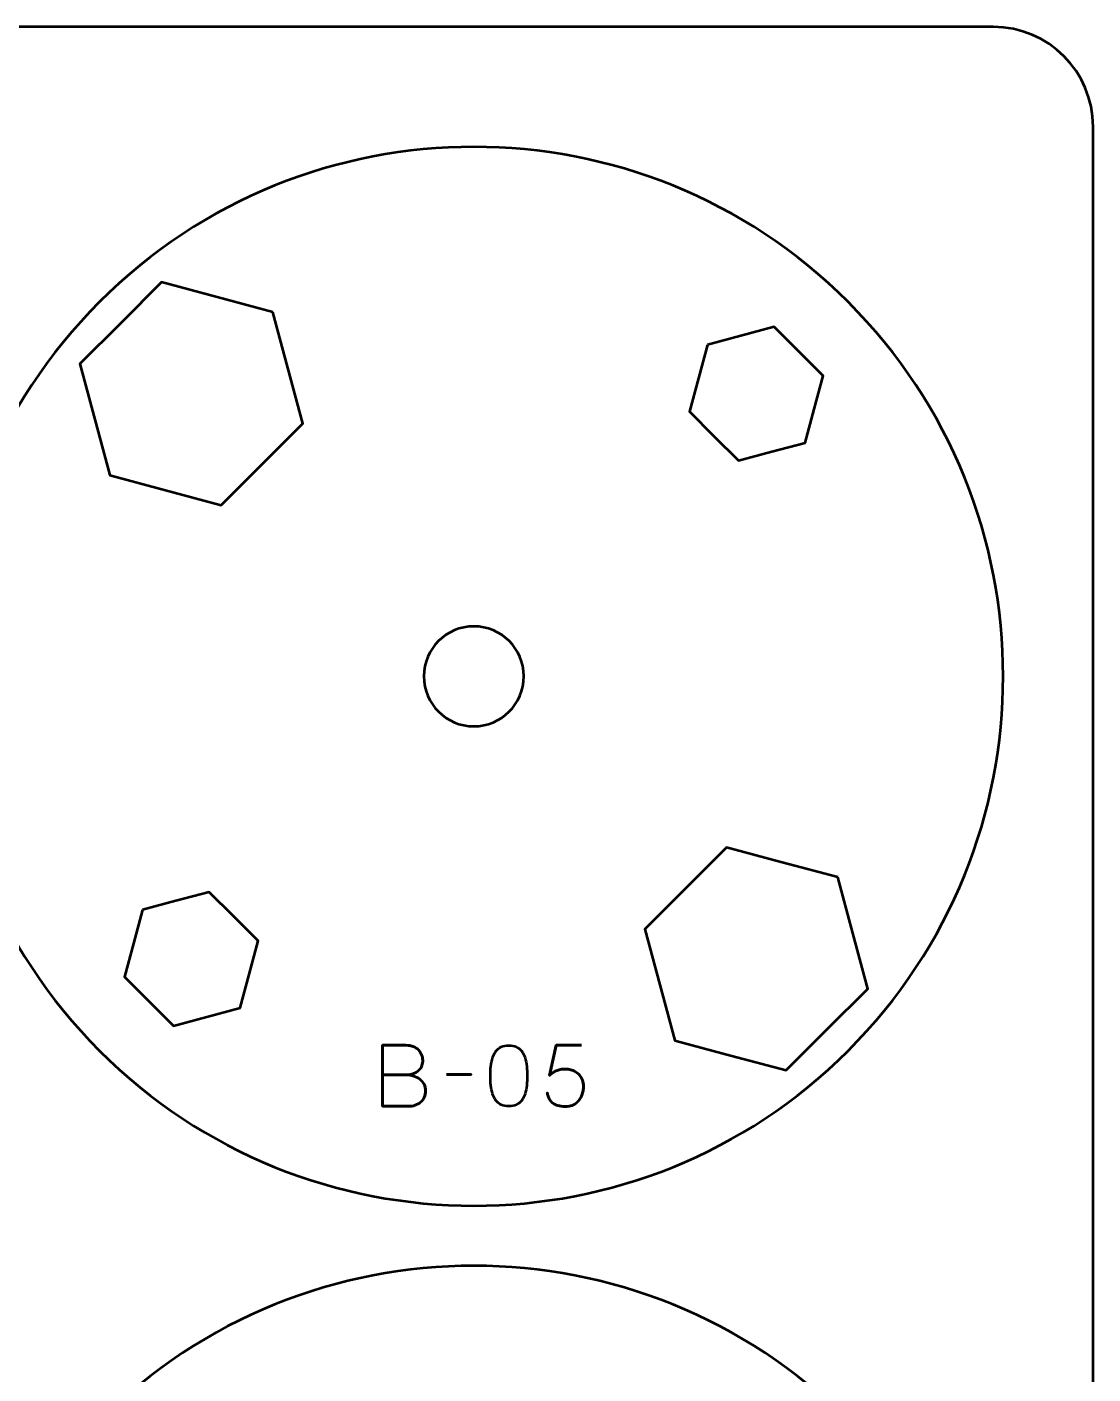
# Model space of a CAD drawing. Header units: centimetres. Extents: x -21 to 0, y -29.7 to 0.
# Drawn here: x -5.34 to 0, y -6.74 to 0 of the extents above; entities that cross this region are included whole.
import ezdxf

# ---------------------------------------------------------------- set-up
doc = ezdxf.new("R2010")
doc.units = ezdxf.units.CM
doc.header["$MEASUREMENT"] = 0
doc.layers.add('Layer 1', color=7, linetype='Continuous')

msp = doc.modelspace()

# ---------------------------------------------------------------- linework, layer by layer
at = {"layer": 'Layer 1', "color": 1, "lineweight": 53}
msp.add_open_spline([(-21.00003, -29.19995), (-21.00003, -29.19995), (-21.00003, -2.29992), (-21.00003, -2.29992), (-21.00003, -2.29992), (-21.00003, -2.21709), (-20.93286, -2.14992), (-20.85003, -2.14992), (-20.85003, -2.14992), (-20.7672, -2.14992), (-20.70003, -2.08275), (-20.70003, -1.99992), (-20.70003, -1.99992), (-20.70003, -1.91709), (-20.7672, -1.84992), (-20.85003, -1.84992), (-20.85003, -1.84992), (-20.93286, -1.84992), (-21.00003, -1.78275), (-21.00003, -1.69992), (-21.00003, -1.69992), (-21.00003, -1.61709), (-20.93286, -1.54992), (-20.85003, -1.54992), (-20.85003, -1.54992), (-20.7672, -1.54992), (-20.70003, -1.48275), (-20.70003, -1.39992), (-20.70003, -1.39992), (-20.70003, -1.31709), (-20.7672, -1.24992), (-20.85003, -1.24992), (-20.85003, -1.24992), (-20.93286, -1.24992), (-21.00003, -1.18275), (-21.00003, -1.09992), (-21.00003, -1.09992), (-21.00003, -1.09992), (-21.00003, -0.49992), (-21.00003, -0.49992), (-21.00003, -0.49992), (-21.00003, -0.22295), (-20.77694, 0.00004), (-20.49994, 0.00004), (-20.49994, 0.00004), (-20.49994, 0.00004), (-0.50008, 0.00004), (-0.50008, 0.00004), (-0.50008, 0.00004), (-0.22294, 0.00004), (0.00002, -0.22295), (0.00002, -0.49992), (0.00002, -0.49992), (0.00002, -0.49992), (0.00002, -29.19995), (0.00002, -29.19995), (0.00002, -29.19995), (0.00002, -29.47695), (-0.22294, -29.70004), (-0.50008, -29.70004), (-0.50008, -29.70004), (-0.50008, -29.70004), (-20.49994, -29.70004), (-20.49994, -29.70004), (-20.49994, -29.70004), (-20.77694, -29.70004), (-21.00003, -29.47695), (-21.00003, -29.19995)], degree=3, knots=[0, 0, 0, 0, 0.0588235, 0.0588235, 0.0588235, 0.0588235, 0.1176471, 0.1176471, 0.1176471, 0.1176471, 0.1764706, 0.1764706, 0.1764706, 0.1764706, 0.2352941, 0.2352941, 0.2352941, 0.2352941, 0.2941176, 0.2941176, 0.2941176, 0.2941176, 0.3529412, 0.3529412, 0.3529412, 0.3529412, 0.4117647, 0.4117647, 0.4117647, 0.4117647, 0.4705882, 0.4705882, 0.4705882, 0.4705882, 0.5294118, 0.5294118, 0.5294118, 0.5294118, 0.5882353, 0.5882353, 0.5882353, 0.5882353, 0.6470588, 0.6470588, 0.6470588, 0.6470588, 0.7058824, 0.7058824, 0.7058824, 0.7058824, 0.7647059, 0.7647059, 0.7647059, 0.7647059, 0.8235294, 0.8235294, 0.8235294, 0.8235294, 0.8823529, 0.8823529, 0.8823529, 0.8823529, 0.9411765, 0.9411765, 0.9411765, 0.9411765, 1, 1, 1, 1], dxfattribs=at)
at = {"layer": 'Layer 1', "color": 3, "lineweight": 53}
for points in [[(-1.22615, -1.37619), (-0.19145, -2.41089), (-0.19145, -4.08913), (-1.22618, -5.12386), (-1.22618, -5.12386), (-2.26088, -6.15856), (-3.93912, -6.15856), (-4.97382, -5.12386), (-4.97382, -5.12386), (-6.00854, -4.08913), (-6.00854, -2.41089), (-4.97384, -1.37619), (-4.97384, -1.37619), (-3.93912, -0.34146), (-2.26088, -0.34146), (-1.22615, -1.37619)], [(-1.22615, -6.97619), (-0.19145, -8.01089), (-0.19145, -9.68913), (-1.22618, -10.72386), (-1.22618, -10.72386), (-2.26088, -11.75856), (-3.93912, -11.75856), (-4.97382, -10.72386), (-4.97382, -10.72386), (-6.00854, -9.68913), (-6.00854, -8.01089), (-4.97384, -6.97619), (-4.97384, -6.97619), (-3.93912, -5.94146), (-2.26088, -5.94146), (-1.22615, -6.97619)]]:
    msp.add_open_spline(points, degree=3, knots=[0, 0, 0, 0, 0.25, 0.25, 0.25, 0.25, 0.5, 0.5, 0.5, 0.5, 0.75, 0.75, 0.75, 0.75, 1, 1, 1, 1], dxfattribs=at)
at = {"layer": 'Layer 1', "lineweight": 53}
for points, knots in [([(-4.10597, -1.42755), (-4.10597, -1.42755), (-4.03125, -1.70638), (-4.03125, -1.70638), (-4.03125, -1.70638), (-4.03125, -1.70638), (-3.95654, -1.98523), (-3.95654, -1.98523), (-3.95654, -1.98523), (-3.95654, -1.98523), (-4.16066, -2.18935), (-4.16066, -2.18935), (-4.16066, -2.18935), (-4.16066, -2.18935), (-4.36478, -2.39347), (-4.36478, -2.39347), (-4.36478, -2.39347), (-4.36478, -2.39347), (-4.64363, -2.31876), (-4.64363, -2.31876), (-4.64363, -2.31876), (-4.64363, -2.31876), (-4.92246, -2.24404), (-4.92246, -2.24404), (-4.92246, -2.24404), (-4.92246, -2.24404), (-4.99717, -1.96521), (-4.99717, -1.96521), (-4.99717, -1.96521), (-4.99717, -1.96521), (-5.07189, -1.68637), (-5.07189, -1.68637), (-5.07189, -1.68637), (-5.07189, -1.68637), (-4.86777, -1.48224), (-4.86777, -1.48224), (-4.86777, -1.48224), (-4.86777, -1.48224), (-4.66364, -1.27812), (-4.66364, -1.27812), (-4.66364, -1.27812), (-4.66364, -1.27812), (-4.3848, -1.35284), (-4.3848, -1.35284), (-4.3848, -1.35284), (-4.3848, -1.35284), (-4.10597, -1.42755), (-4.10597, -1.42755)], [0, 0, 0, 0, 0.0833333, 0.0833333, 0.0833333, 0.0833333, 0.1666667, 0.1666667, 0.1666667, 0.1666667, 0.25, 0.25, 0.25, 0.25, 0.3333333, 0.3333333, 0.3333333, 0.3333333, 0.4166667, 0.4166667, 0.4166667, 0.4166667, 0.5, 0.5, 0.5, 0.5, 0.5833333, 0.5833333, 0.5833333, 0.5833333, 0.6666667, 0.6666667, 0.6666667, 0.6666667, 0.75, 0.75, 0.75, 0.75, 0.8333333, 0.8333333, 0.8333333, 0.8333333, 0.9166667, 0.9166667, 0.9166667, 0.9166667, 1, 1, 1, 1]), ([(-3.09999, -2.99998), (-2.96195, -2.99998), (-2.85, -3.11194), (-2.85, -3.24998), (-2.85, -3.24998), (-2.85, -3.38803), (-2.96195, -3.49998), (-3.09999, -3.49998), (-3.09999, -3.49998), (-3.23804, -3.49998), (-3.34999, -3.38803), (-3.34999, -3.24998), (-3.34999, -3.24998), (-3.34999, -3.11194), (-3.23804, -2.99998), (-3.09999, -2.99998)], [0, 0, 0, 0, 0.25, 0.25, 0.25, 0.25, 0.5, 0.5, 0.5, 0.5, 0.75, 0.75, 0.75, 0.75, 1, 1, 1, 1]), ([(-1.27754, -4.25598), (-1.27754, -4.25598), (-1.20283, -4.53481), (-1.20283, -4.53481), (-1.20283, -4.53481), (-1.20283, -4.53481), (-1.12811, -4.81365), (-1.12811, -4.81365), (-1.12811, -4.81365), (-1.12811, -4.81365), (-1.33223, -5.01778), (-1.33223, -5.01778), (-1.33223, -5.01778), (-1.33223, -5.01778), (-1.53636, -5.2219), (-1.53636, -5.2219), (-1.53636, -5.2219), (-1.53636, -5.2219), (-1.8152, -5.14718), (-1.8152, -5.14718), (-1.8152, -5.14718), (-1.8152, -5.14718), (-2.09403, -5.07247), (-2.09403, -5.07247), (-2.09403, -5.07247), (-2.09403, -5.07247), (-2.16875, -4.79364), (-2.16875, -4.79364), (-2.16875, -4.79364), (-2.16875, -4.79364), (-2.24346, -4.51479), (-2.24346, -4.51479), (-2.24346, -4.51479), (-2.24346, -4.51479), (-2.03934, -4.31067), (-2.03934, -4.31067), (-2.03934, -4.31067), (-2.03934, -4.31067), (-1.83522, -4.10655), (-1.83522, -4.10655), (-1.83522, -4.10655), (-1.83522, -4.10655), (-1.55637, -4.18126), (-1.55637, -4.18126), (-1.55637, -4.18126), (-1.55637, -4.18126), (-1.27754, -4.25598), (-1.27754, -4.25598)], [0, 0, 0, 0, 0.0833333, 0.0833333, 0.0833333, 0.0833333, 0.1666667, 0.1666667, 0.1666667, 0.1666667, 0.25, 0.25, 0.25, 0.25, 0.3333333, 0.3333333, 0.3333333, 0.3333333, 0.4166667, 0.4166667, 0.4166667, 0.4166667, 0.5, 0.5, 0.5, 0.5, 0.5833333, 0.5833333, 0.5833333, 0.5833333, 0.6666667, 0.6666667, 0.6666667, 0.6666667, 0.75, 0.75, 0.75, 0.75, 0.8333333, 0.8333333, 0.8333333, 0.8333333, 0.9166667, 0.9166667, 0.9166667, 0.9166667, 1, 1, 1, 1])]:
    msp.add_open_spline(points, degree=3, knots=knots, dxfattribs=at)
at = {"layer": 'Layer 1', "color": 250, "lineweight": 53}
for points in [[(-1.93074, -1.59085), (-1.93074, -1.59085), (-1.76344, -1.54602), (-1.76344, -1.54602), (-1.76344, -1.54602), (-1.76344, -1.54602), (-1.59613, -1.50119), (-1.59613, -1.50119), (-1.59613, -1.50119), (-1.59613, -1.50119), (-1.47366, -1.62367), (-1.47366, -1.62367), (-1.47366, -1.62367), (-1.47366, -1.62367), (-1.35118, -1.74614), (-1.35118, -1.74614), (-1.35118, -1.74614), (-1.35118, -1.74614), (-1.39601, -1.91345), (-1.39601, -1.91345), (-1.39601, -1.91345), (-1.39601, -1.91345), (-1.44084, -2.08075), (-1.44084, -2.08075), (-1.44084, -2.08075), (-1.44084, -2.08075), (-1.60814, -2.12558), (-1.60814, -2.12558), (-1.60814, -2.12558), (-1.60814, -2.12558), (-1.77545, -2.17041), (-1.77545, -2.17041), (-1.77545, -2.17041), (-1.77545, -2.17041), (-1.89792, -2.04793), (-1.89792, -2.04793), (-1.89792, -2.04793), (-1.89792, -2.04793), (-2.0204, -1.92546), (-2.0204, -1.92546), (-2.0204, -1.92546), (-2.0204, -1.92546), (-1.97557, -1.75815), (-1.97557, -1.75815), (-1.97557, -1.75815), (-1.97557, -1.75815), (-1.93074, -1.59085), (-1.93074, -1.59085)], [(-4.75916, -4.41926), (-4.75916, -4.41926), (-4.59186, -4.37443), (-4.59186, -4.37443), (-4.59186, -4.37443), (-4.59186, -4.37443), (-4.42455, -4.3296), (-4.42455, -4.3296), (-4.42455, -4.3296), (-4.42455, -4.3296), (-4.30208, -4.45208), (-4.30208, -4.45208), (-4.30208, -4.45208), (-4.30208, -4.45208), (-4.1796, -4.57455), (-4.1796, -4.57455), (-4.1796, -4.57455), (-4.1796, -4.57455), (-4.22443, -4.74186), (-4.22443, -4.74186), (-4.22443, -4.74186), (-4.22443, -4.74186), (-4.26926, -4.90916), (-4.26926, -4.90916), (-4.26926, -4.90916), (-4.26926, -4.90916), (-4.43656, -4.95399), (-4.43656, -4.95399), (-4.43656, -4.95399), (-4.43656, -4.95399), (-4.60387, -4.99882), (-4.60387, -4.99882), (-4.60387, -4.99882), (-4.60387, -4.99882), (-4.72634, -4.87634), (-4.72634, -4.87634), (-4.72634, -4.87634), (-4.72634, -4.87634), (-4.84882, -4.75387), (-4.84882, -4.75387), (-4.84882, -4.75387), (-4.84882, -4.75387), (-4.80399, -4.58656), (-4.80399, -4.58656), (-4.80399, -4.58656), (-4.80399, -4.58656), (-4.75916, -4.41926), (-4.75916, -4.41926)]]:
    msp.add_open_spline(points, degree=3, knots=[0, 0, 0, 0, 0.0833333, 0.0833333, 0.0833333, 0.0833333, 0.1666667, 0.1666667, 0.1666667, 0.1666667, 0.25, 0.25, 0.25, 0.25, 0.3333333, 0.3333333, 0.3333333, 0.3333333, 0.4166667, 0.4166667, 0.4166667, 0.4166667, 0.5, 0.5, 0.5, 0.5, 0.5833333, 0.5833333, 0.5833333, 0.5833333, 0.6666667, 0.6666667, 0.6666667, 0.6666667, 0.75, 0.75, 0.75, 0.75, 0.8333333, 0.8333333, 0.8333333, 0.8333333, 0.9166667, 0.9166667, 0.9166667, 0.9166667, 1, 1, 1, 1], dxfattribs=at)
at = {"layer": 'Layer 1', "color": 5, "lineweight": 53}
for points, knots in [([(-3.55766, -5.2449), (-3.55766, -5.2449), (-3.4404, -5.2449), (-3.4404, -5.2449), (-3.4404, -5.2449), (-3.42516, -5.24483), (-3.41218, -5.24272), (-3.40124, -5.23855), (-3.40124, -5.23855), (-3.39037, -5.23446), (-3.38156, -5.22889), (-3.37471, -5.2219), (-3.37471, -5.2219), (-3.36787, -5.21492), (-3.36293, -5.20702), (-3.35982, -5.19827), (-3.35982, -5.19827), (-3.35679, -5.18959), (-3.35538, -5.18056), (-3.35573, -5.17125), (-3.35573, -5.17125), (-3.35616, -5.16193), (-3.35813, -5.1529), (-3.36166, -5.14408), (-3.36166, -5.14408), (-3.36512, -5.13526), (-3.37034, -5.12729), (-3.37718, -5.12016), (-3.37718, -5.12016), (-3.38402, -5.11304), (-3.39256, -5.10739), (-3.40293, -5.10323), (-3.40293, -5.10323), (-3.41331, -5.099), (-3.42551, -5.09681), (-3.43955, -5.09674), (-3.43955, -5.09674), (-3.43955, -5.09674), (-3.55766, -5.09674), (-3.55766, -5.09674), (-3.55766, -5.09674), (-3.55766, -5.09674), (-3.55766, -5.40196), (-3.55766, -5.40196), (-3.55766, -5.40196), (-3.55766, -5.40196), (-3.4277, -5.40196), (-3.4277, -5.40196), (-3.4277, -5.40196), (-3.41556, -5.40196), (-3.40427, -5.4002), (-3.39383, -5.39674), (-3.39383, -5.39674), (-3.38339, -5.39321), (-3.37429, -5.3882), (-3.36639, -5.3815), (-3.36639, -5.3815), (-3.35855, -5.37487), (-3.35242, -5.36682), (-3.34804, -5.3573), (-3.34804, -5.3573), (-3.34367, -5.34777), (-3.34141, -5.33698), (-3.34134, -5.32491), (-3.34134, -5.32491), (-3.34162, -5.31278), (-3.34416, -5.30184), (-3.34903, -5.29204), (-3.34903, -5.29204), (-3.3539, -5.28223), (-3.36067, -5.27383), (-3.36942, -5.26678), (-3.36942, -5.26678), (-3.37817, -5.25979), (-3.38861, -5.25436), (-3.40061, -5.25062), (-3.40061, -5.25062), (-3.4126, -5.24688), (-3.42586, -5.24498), (-3.4404, -5.2449), (-3.4404, -5.2449), (-3.42586, -5.24498), (-3.4126, -5.24688), (-3.40061, -5.25062), (-3.40061, -5.25062), (-3.38861, -5.25436), (-3.37817, -5.25979), (-3.36942, -5.26678), (-3.36942, -5.26678), (-3.36067, -5.27383), (-3.3539, -5.28223), (-3.34903, -5.29204), (-3.34903, -5.29204), (-3.34416, -5.30184), (-3.34162, -5.31278), (-3.34134, -5.32491), (-3.34134, -5.32491), (-3.34141, -5.33698), (-3.34367, -5.34777), (-3.34804, -5.3573), (-3.34804, -5.3573), (-3.35242, -5.36682), (-3.35855, -5.37487), (-3.36639, -5.3815), (-3.36639, -5.3815), (-3.37429, -5.3882), (-3.38339, -5.39321), (-3.39383, -5.39674), (-3.39383, -5.39674), (-3.40427, -5.4002), (-3.41556, -5.40196), (-3.4277, -5.40196), (-3.4277, -5.40196), (-3.4277, -5.40196), (-3.55766, -5.40196), (-3.55766, -5.40196), (-3.55766, -5.40196), (-3.55766, -5.40196), (-3.55766, -5.09674), (-3.55766, -5.09674), (-3.55766, -5.09674), (-3.55766, -5.09674), (-3.43955, -5.09674), (-3.43955, -5.09674), (-3.43955, -5.09674), (-3.42551, -5.09681), (-3.41331, -5.099), (-3.40293, -5.10323), (-3.40293, -5.10323), (-3.39256, -5.10739), (-3.38402, -5.11304), (-3.37718, -5.12016), (-3.37718, -5.12016), (-3.37034, -5.12729), (-3.36512, -5.13526), (-3.36166, -5.14408), (-3.36166, -5.14408), (-3.35813, -5.1529), (-3.35616, -5.16193), (-3.35573, -5.17125), (-3.35573, -5.17125), (-3.35538, -5.18056), (-3.35679, -5.18959), (-3.35982, -5.19827), (-3.35982, -5.19827), (-3.36293, -5.20702), (-3.36787, -5.21492), (-3.37471, -5.2219), (-3.37471, -5.2219), (-3.38156, -5.22889), (-3.39037, -5.23446), (-3.40124, -5.23855), (-3.40124, -5.23855), (-3.41218, -5.24272), (-3.42516, -5.24483), (-3.4404, -5.2449), (-3.4404, -5.2449), (-3.4404, -5.2449), (-3.55766, -5.2449), (-3.55766, -5.2449)], [0, 0, 0, 0, 0.025, 0.025, 0.025, 0.025, 0.05, 0.05, 0.05, 0.05, 0.075, 0.075, 0.075, 0.075, 0.1, 0.1, 0.1, 0.1, 0.125, 0.125, 0.125, 0.125, 0.15, 0.15, 0.15, 0.15, 0.175, 0.175, 0.175, 0.175, 0.2, 0.2, 0.2, 0.2, 0.225, 0.225, 0.225, 0.225, 0.25, 0.25, 0.25, 0.25, 0.275, 0.275, 0.275, 0.275, 0.3, 0.3, 0.3, 0.3, 0.325, 0.325, 0.325, 0.325, 0.35, 0.35, 0.35, 0.35, 0.375, 0.375, 0.375, 0.375, 0.4, 0.4, 0.4, 0.4, 0.425, 0.425, 0.425, 0.425, 0.45, 0.45, 0.45, 0.45, 0.475, 0.475, 0.475, 0.475, 0.5, 0.5, 0.5, 0.5, 0.525, 0.525, 0.525, 0.525, 0.55, 0.55, 0.55, 0.55, 0.575, 0.575, 0.575, 0.575, 0.6, 0.6, 0.6, 0.6, 0.625, 0.625, 0.625, 0.625, 0.65, 0.65, 0.65, 0.65, 0.675, 0.675, 0.675, 0.675, 0.7, 0.7, 0.7, 0.7, 0.725, 0.725, 0.725, 0.725, 0.75, 0.75, 0.75, 0.75, 0.775, 0.775, 0.775, 0.775, 0.8, 0.8, 0.8, 0.8, 0.825, 0.825, 0.825, 0.825, 0.85, 0.85, 0.85, 0.85, 0.875, 0.875, 0.875, 0.875, 0.9, 0.9, 0.9, 0.9, 0.925, 0.925, 0.925, 0.925, 0.95, 0.95, 0.95, 0.95, 0.975, 0.975, 0.975, 0.975, 1, 1, 1, 1]), ([(-2.92478, -5.40196), (-2.90997, -5.40189), (-2.8972, -5.39928), (-2.88654, -5.3942), (-2.88654, -5.3942), (-2.87596, -5.38912), (-2.86714, -5.38185), (-2.86009, -5.37261), (-2.86009, -5.37261), (-2.8531, -5.3633), (-2.8476, -5.35229), (-2.84351, -5.33959), (-2.84351, -5.33959), (-2.83948, -5.32689), (-2.83659, -5.31299), (-2.83497, -5.29775), (-2.83497, -5.29775), (-2.83327, -5.28251), (-2.83243, -5.26649), (-2.8325, -5.24956), (-2.8325, -5.24956), (-2.83243, -5.2327), (-2.83327, -5.21668), (-2.83497, -5.20151), (-2.83497, -5.20151), (-2.83659, -5.18634), (-2.83948, -5.17237), (-2.84351, -5.15967), (-2.84351, -5.15967), (-2.8476, -5.14704), (-2.8531, -5.13604), (-2.86009, -5.12665), (-2.86009, -5.12665), (-2.86714, -5.11734), (-2.87596, -5.11007), (-2.88654, -5.10499), (-2.88654, -5.10499), (-2.8972, -5.09984), (-2.90997, -5.09723), (-2.92478, -5.09716), (-2.92478, -5.09716), (-2.9396, -5.09723), (-2.95237, -5.09984), (-2.96303, -5.10499), (-2.96303, -5.10499), (-2.97361, -5.11007), (-2.98243, -5.11734), (-2.98948, -5.12665), (-2.98948, -5.12665), (-2.99647, -5.13604), (-3.00197, -5.14704), (-3.00606, -5.15967), (-3.00606, -5.15967), (-3.01009, -5.17237), (-3.01298, -5.18634), (-3.0146, -5.20151), (-3.0146, -5.20151), (-3.01629, -5.21668), (-3.01714, -5.2327), (-3.01707, -5.24956), (-3.01707, -5.24956), (-3.01714, -5.26649), (-3.01629, -5.28251), (-3.0146, -5.29775), (-3.0146, -5.29775), (-3.01298, -5.31299), (-3.01009, -5.32689), (-3.00606, -5.33959), (-3.00606, -5.33959), (-3.00197, -5.35229), (-2.99647, -5.3633), (-2.98948, -5.37261), (-2.98948, -5.37261), (-2.98243, -5.38185), (-2.97361, -5.38912), (-2.96303, -5.3942), (-2.96303, -5.3942), (-2.95237, -5.39928), (-2.9396, -5.40189), (-2.92478, -5.40196)], [0, 0, 0, 0, 0.05, 0.05, 0.05, 0.05, 0.1, 0.1, 0.1, 0.1, 0.15, 0.15, 0.15, 0.15, 0.2, 0.2, 0.2, 0.2, 0.25, 0.25, 0.25, 0.25, 0.3, 0.3, 0.3, 0.3, 0.35, 0.35, 0.35, 0.35, 0.4, 0.4, 0.4, 0.4, 0.45, 0.45, 0.45, 0.45, 0.5, 0.5, 0.5, 0.5, 0.55, 0.55, 0.55, 0.55, 0.6, 0.6, 0.6, 0.6, 0.65, 0.65, 0.65, 0.65, 0.7, 0.7, 0.7, 0.7, 0.75, 0.75, 0.75, 0.75, 0.8, 0.8, 0.8, 0.8, 0.85, 0.85, 0.85, 0.85, 0.9, 0.9, 0.9, 0.9, 0.95, 0.95, 0.95, 0.95, 1, 1, 1, 1]), ([(-2.92478, -5.40196), (-2.90997, -5.40189), (-2.8972, -5.39928), (-2.88654, -5.3942), (-2.88654, -5.3942), (-2.87596, -5.38912), (-2.86714, -5.38185), (-2.86009, -5.37261), (-2.86009, -5.37261), (-2.8531, -5.3633), (-2.8476, -5.35229), (-2.84351, -5.33959), (-2.84351, -5.33959), (-2.83948, -5.32689), (-2.83659, -5.31299), (-2.83497, -5.29775), (-2.83497, -5.29775), (-2.83327, -5.28251), (-2.83243, -5.26649), (-2.8325, -5.24956), (-2.8325, -5.24956), (-2.83243, -5.2327), (-2.83327, -5.21668), (-2.83497, -5.20151), (-2.83497, -5.20151), (-2.83659, -5.18634), (-2.83948, -5.17237), (-2.84351, -5.15967), (-2.84351, -5.15967), (-2.8476, -5.14704), (-2.8531, -5.13604), (-2.86009, -5.12665), (-2.86009, -5.12665), (-2.86714, -5.11734), (-2.87596, -5.11007), (-2.88654, -5.10499), (-2.88654, -5.10499), (-2.8972, -5.09984), (-2.90997, -5.09723), (-2.92478, -5.09716), (-2.92478, -5.09716), (-2.9396, -5.09723), (-2.95237, -5.09984), (-2.96303, -5.10499), (-2.96303, -5.10499), (-2.97361, -5.11007), (-2.98243, -5.11734), (-2.98948, -5.12665), (-2.98948, -5.12665), (-2.99647, -5.13604), (-3.00197, -5.14704), (-3.00606, -5.15967), (-3.00606, -5.15967), (-3.01009, -5.17237), (-3.01298, -5.18634), (-3.0146, -5.20151), (-3.0146, -5.20151), (-3.01629, -5.21668), (-3.01714, -5.2327), (-3.01707, -5.24956), (-3.01707, -5.24956), (-3.01714, -5.26649), (-3.01629, -5.28251), (-3.0146, -5.29775), (-3.0146, -5.29775), (-3.01298, -5.31299), (-3.01009, -5.32689), (-3.00606, -5.33959), (-3.00606, -5.33959), (-3.00197, -5.35229), (-2.99647, -5.3633), (-2.98948, -5.37261), (-2.98948, -5.37261), (-2.98243, -5.38185), (-2.97361, -5.38912), (-2.96303, -5.3942), (-2.96303, -5.3942), (-2.95237, -5.39928), (-2.9396, -5.40189), (-2.92478, -5.40196)], [0, 0, 0, 0, 0.05, 0.05, 0.05, 0.05, 0.1, 0.1, 0.1, 0.1, 0.15, 0.15, 0.15, 0.15, 0.2, 0.2, 0.2, 0.2, 0.25, 0.25, 0.25, 0.25, 0.3, 0.3, 0.3, 0.3, 0.35, 0.35, 0.35, 0.35, 0.4, 0.4, 0.4, 0.4, 0.45, 0.45, 0.45, 0.45, 0.5, 0.5, 0.5, 0.5, 0.55, 0.55, 0.55, 0.55, 0.6, 0.6, 0.6, 0.6, 0.65, 0.65, 0.65, 0.65, 0.7, 0.7, 0.7, 0.7, 0.75, 0.75, 0.75, 0.75, 0.8, 0.8, 0.8, 0.8, 0.85, 0.85, 0.85, 0.85, 0.9, 0.9, 0.9, 0.9, 0.95, 0.95, 0.95, 0.95, 1, 1, 1, 1]), ([(-2.56072, -5.09674), (-2.56072, -5.09674), (-2.68772, -5.09674), (-2.68772, -5.09674), (-2.68772, -5.09674), (-2.68772, -5.09674), (-2.72159, -5.24829), (-2.72159, -5.24829), (-2.72159, -5.24829), (-2.71566, -5.24321), (-2.71002, -5.23863), (-2.70458, -5.2346), (-2.70458, -5.2346), (-2.69922, -5.23058), (-2.69358, -5.2272), (-2.68758, -5.22437), (-2.68758, -5.22437), (-2.68165, -5.22155), (-2.67488, -5.21943), (-2.66726, -5.21795), (-2.66726, -5.21795), (-2.65971, -5.21647), (-2.65068, -5.21569), (-2.64031, -5.21569), (-2.64031, -5.21569), (-2.63184, -5.21569), (-2.62337, -5.21682), (-2.61491, -5.21915), (-2.61491, -5.21915), (-2.60644, -5.22141), (-2.5984, -5.22487), (-2.59078, -5.22945), (-2.59078, -5.22945), (-2.58309, -5.23411), (-2.57631, -5.2399), (-2.57039, -5.24688), (-2.57039, -5.24688), (-2.56439, -5.25387), (-2.55966, -5.26205), (-2.55628, -5.27143), (-2.55628, -5.27143), (-2.55282, -5.28082), (-2.55106, -5.29147), (-2.55099, -5.30332), (-2.55099, -5.30332), (-2.55091, -5.3077), (-2.55141, -5.3132), (-2.5524, -5.31969), (-2.5524, -5.31969), (-2.55331, -5.32618), (-2.55501, -5.33324), (-2.55741, -5.34072), (-2.55741, -5.34072), (-2.5598, -5.3482), (-2.56319, -5.35561), (-2.56749, -5.36294), (-2.56749, -5.36294), (-2.5718, -5.37028), (-2.5773, -5.37698), (-2.58393, -5.38305), (-2.58393, -5.38305), (-2.59057, -5.38912), (-2.59861, -5.39399), (-2.60799, -5.39766), (-2.60799, -5.39766), (-2.61745, -5.40125), (-2.62853, -5.40316), (-2.64115, -5.40323), (-2.64115, -5.40323), (-2.65625, -5.40316), (-2.66895, -5.40154), (-2.67925, -5.3985), (-2.67925, -5.3985), (-2.68956, -5.3954), (-2.69795, -5.39138), (-2.70444, -5.3863), (-2.70444, -5.3863), (-2.711, -5.38122), (-2.71608, -5.37564), (-2.71975, -5.36958), (-2.71975, -5.36958), (-2.72342, -5.36351), (-2.72617, -5.35744), (-2.72801, -5.35137), (-2.72801, -5.35137), (-2.72984, -5.3453), (-2.73125, -5.33973), (-2.73217, -5.33465), (-2.73217, -5.33465), (-2.73125, -5.33973), (-2.72984, -5.3453), (-2.72801, -5.35137), (-2.72801, -5.35137), (-2.72617, -5.35744), (-2.72342, -5.36351), (-2.71975, -5.36958), (-2.71975, -5.36958), (-2.71608, -5.37564), (-2.711, -5.38122), (-2.70444, -5.3863), (-2.70444, -5.3863), (-2.69795, -5.39138), (-2.68956, -5.3954), (-2.67925, -5.3985), (-2.67925, -5.3985), (-2.66895, -5.40154), (-2.65625, -5.40316), (-2.64115, -5.40323), (-2.64115, -5.40323), (-2.62853, -5.40316), (-2.61745, -5.40125), (-2.60799, -5.39766), (-2.60799, -5.39766), (-2.59861, -5.39399), (-2.59057, -5.38912), (-2.58393, -5.38305), (-2.58393, -5.38305), (-2.5773, -5.37698), (-2.5718, -5.37028), (-2.56749, -5.36294), (-2.56749, -5.36294), (-2.56319, -5.35561), (-2.5598, -5.3482), (-2.55741, -5.34072), (-2.55741, -5.34072), (-2.55501, -5.33324), (-2.55331, -5.32618), (-2.5524, -5.31969), (-2.5524, -5.31969), (-2.55141, -5.3132), (-2.55091, -5.3077), (-2.55099, -5.30332), (-2.55099, -5.30332), (-2.55106, -5.29147), (-2.55282, -5.28082), (-2.55628, -5.27143), (-2.55628, -5.27143), (-2.55966, -5.26205), (-2.56439, -5.25387), (-2.57039, -5.24688), (-2.57039, -5.24688), (-2.57631, -5.2399), (-2.58309, -5.23411), (-2.59078, -5.22945), (-2.59078, -5.22945), (-2.5984, -5.22487), (-2.60644, -5.22141), (-2.61491, -5.21915), (-2.61491, -5.21915), (-2.62337, -5.21682), (-2.63184, -5.21569), (-2.64031, -5.21569), (-2.64031, -5.21569), (-2.65068, -5.21569), (-2.65971, -5.21647), (-2.66726, -5.21795), (-2.66726, -5.21795), (-2.67488, -5.21943), (-2.68165, -5.22155), (-2.68758, -5.22437), (-2.68758, -5.22437), (-2.69358, -5.2272), (-2.69922, -5.23058), (-2.70458, -5.2346), (-2.70458, -5.2346), (-2.71002, -5.23863), (-2.71566, -5.24321), (-2.72159, -5.24829), (-2.72159, -5.24829), (-2.72159, -5.24829), (-2.68772, -5.09674), (-2.68772, -5.09674), (-2.68772, -5.09674), (-2.68772, -5.09674), (-2.56072, -5.09674), (-2.56072, -5.09674)], [0, 0, 0, 0, 0.0227273, 0.0227273, 0.0227273, 0.0227273, 0.0454545, 0.0454545, 0.0454545, 0.0454545, 0.0681818, 0.0681818, 0.0681818, 0.0681818, 0.0909091, 0.0909091, 0.0909091, 0.0909091, 0.1136364, 0.1136364, 0.1136364, 0.1136364, 0.1363636, 0.1363636, 0.1363636, 0.1363636, 0.1590909, 0.1590909, 0.1590909, 0.1590909, 0.1818182, 0.1818182, 0.1818182, 0.1818182, 0.2045455, 0.2045455, 0.2045455, 0.2045455, 0.2272727, 0.2272727, 0.2272727, 0.2272727, 0.25, 0.25, 0.25, 0.25, 0.2727273, 0.2727273, 0.2727273, 0.2727273, 0.2954545, 0.2954545, 0.2954545, 0.2954545, 0.3181818, 0.3181818, 0.3181818, 0.3181818, 0.3409091, 0.3409091, 0.3409091, 0.3409091, 0.3636364, 0.3636364, 0.3636364, 0.3636364, 0.3863636, 0.3863636, 0.3863636, 0.3863636, 0.4090909, 0.4090909, 0.4090909, 0.4090909, 0.4318182, 0.4318182, 0.4318182, 0.4318182, 0.4545455, 0.4545455, 0.4545455, 0.4545455, 0.4772727, 0.4772727, 0.4772727, 0.4772727, 0.5, 0.5, 0.5, 0.5, 0.5227273, 0.5227273, 0.5227273, 0.5227273, 0.5454545, 0.5454545, 0.5454545, 0.5454545, 0.5681818, 0.5681818, 0.5681818, 0.5681818, 0.5909091, 0.5909091, 0.5909091, 0.5909091, 0.6136364, 0.6136364, 0.6136364, 0.6136364, 0.6363636, 0.6363636, 0.6363636, 0.6363636, 0.6590909, 0.6590909, 0.6590909, 0.6590909, 0.6818182, 0.6818182, 0.6818182, 0.6818182, 0.7045455, 0.7045455, 0.7045455, 0.7045455, 0.7272727, 0.7272727, 0.7272727, 0.7272727, 0.75, 0.75, 0.75, 0.75, 0.7727273, 0.7727273, 0.7727273, 0.7727273, 0.7954545, 0.7954545, 0.7954545, 0.7954545, 0.8181818, 0.8181818, 0.8181818, 0.8181818, 0.8409091, 0.8409091, 0.8409091, 0.8409091, 0.8636364, 0.8636364, 0.8636364, 0.8636364, 0.8863636, 0.8863636, 0.8863636, 0.8863636, 0.9090909, 0.9090909, 0.9090909, 0.9090909, 0.9318182, 0.9318182, 0.9318182, 0.9318182, 0.9545455, 0.9545455, 0.9545455, 0.9545455, 0.9772727, 0.9772727, 0.9772727, 0.9772727, 1, 1, 1, 1]), ([(-3.2372, -5.24236), (-3.2372, -5.24236), (-3.11401, -5.24236), (-3.11401, -5.24236), (-3.11401, -5.24236), (-3.11401, -5.24236), (-3.2372, -5.24236), (-3.2372, -5.24236)], [0, 0, 0, 0, 0.5, 0.5, 0.5, 0.5, 1, 1, 1, 1])]:
    msp.add_open_spline(points, degree=3, knots=knots, dxfattribs=at)

doc.saveas('drawing.dxf')
